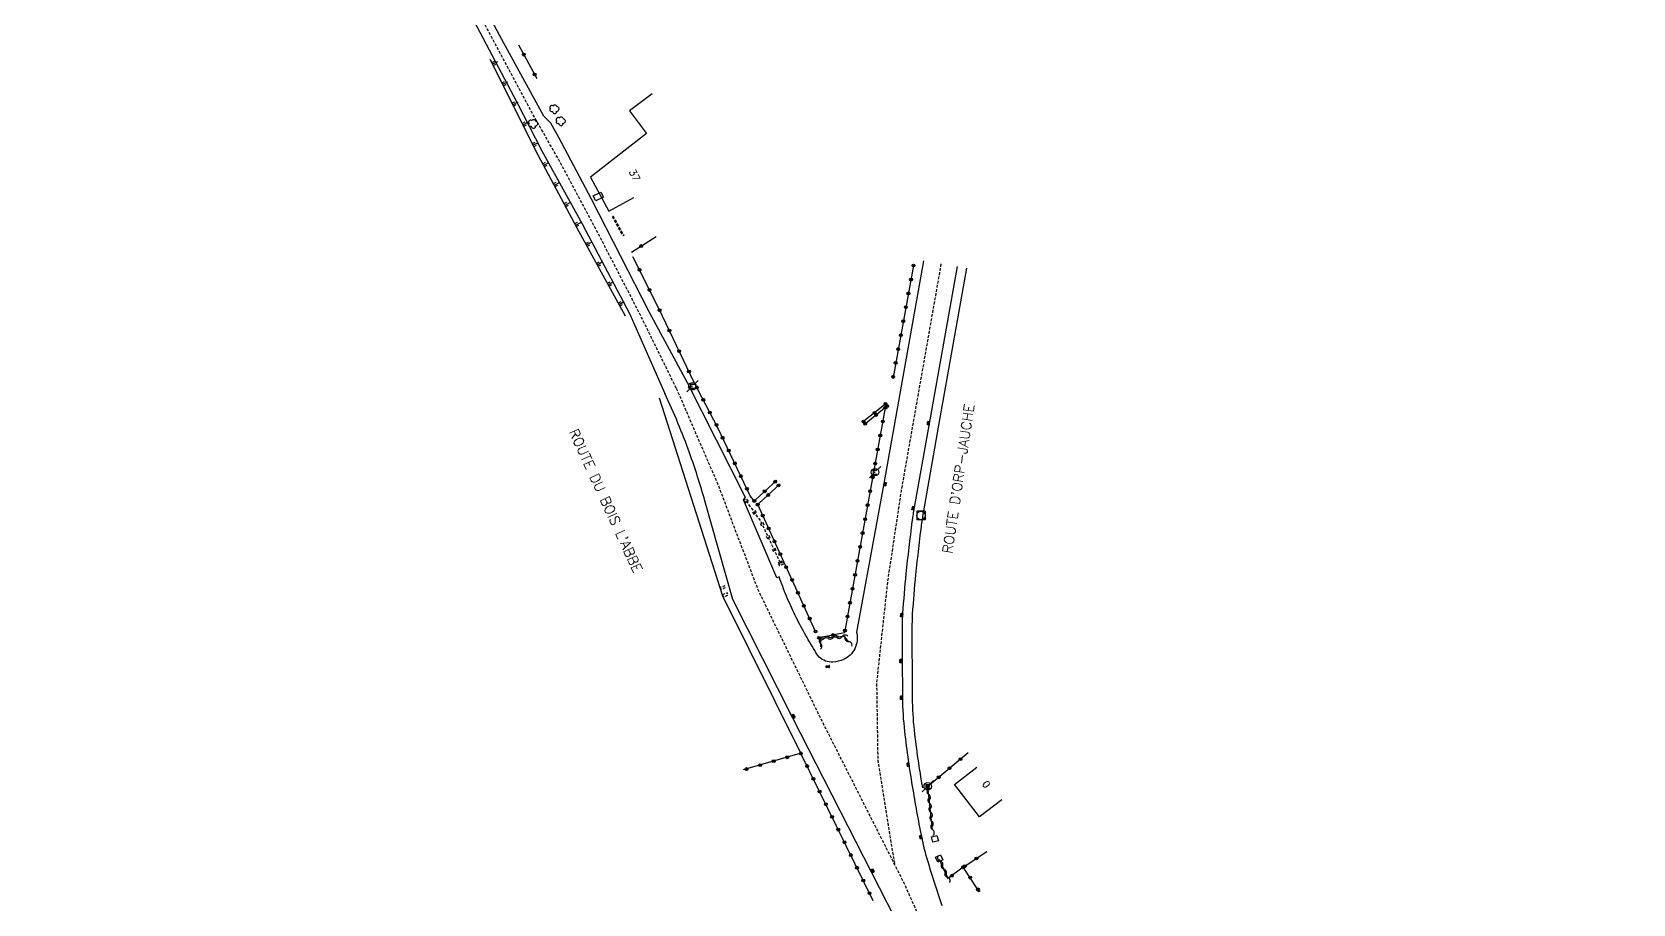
# Model space of a CAD drawing. Header units: millimetres. Extents: x 192015 to 193000, y 147000 to 147681.
# Drawn here: x 192272 to 192554.7, y 147219.5 to 147373.5 of the extents above; entities that cross this region are included whole.
import ezdxf
from ezdxf.enums import TextEntityAlignment as Align

# ---------------------------------------------------------------- set-up
doc = ezdxf.new("R2010")
doc.units = ezdxf.units.MM
doc.linetypes.add('DASHED', pattern=[0.75, 0.5, -0.25])
doc.layers.get('0').update_dxf_attribs({"linetype": 'CONTINUOUS'})
for name, color, linetype in [('W0001', 6, 'DASHED'), ('W0008', 7, 'CONTINUOUS'), ('W0100', 7, 'CONTINUOUS'), ('W0112', 1, 'DASHED'), ('W0211', 2, 'CONTINUOUS'), ('W0220', 5, 'DASHED'), ('W0300', 7, 'CONTINUOUS'), ('W0310', 3, 'CONTINUOUS'), ('W0322', 7, 'CONTINUOUS'), ('W0330', 7, 'CONTINUOUS'), ('W0400', 7, 'CONTINUOUS'), ('W0420', 7, 'CONTINUOUS'), ('W0471', 7, 'CONTINUOUS'), ('W0989', 7, 'CONTINUOUS'), ('W0991', 7, 'CONTINUOUS'), ('W1471', 7, 'CONTINUOUS')]:
    doc.layers.add(name, color=color, linetype=linetype)
doc.styles.get("Standard").update_dxf_attribs({"font": 'romans.shx', "width": 0.85})

# ---------------------------------------------------------------- blocks, each defined once
blk = doc.blocks.new('t322o')
at = {"color": 0, "linetype": 'Continuous'}
for radius in [0.25, 0.15]:
    blk.add_circle((0, 0), radius, dxfattribs=at)
blk = doc.blocks.new('t310o')
at = {"color": 0, "linetype": 'Continuous'}
for centre, start, end in [((-0.5, 0.38), 216.8699, 323.1304), ((0.5, -0.37), 36.8699, 143.1303)]:
    blk.add_arc(centre, 0.625, start, end, dxfattribs=at)
blk = doc.blocks.new('t220o')
at = {"color": 0, "linetype": 'Continuous'}
for p, q in [((-0.25, 0.25), (0.25, 0.25)), ((-0.25, -0.25), (0.25, -0.25))]:
    blk.add_line(p, q, dxfattribs=at)
blk = doc.blocks.new('T400')
for p, q in [((-0.15, 0.3), (0.15, 0.3)), ((-0.15, -0.25), (-0.15, 0.3)), ((-0.15, 0.15), (0.15, 0.15)), ((-0.15, 0), (0.15, 0)), ((0.15, 0.3), (0.15, -0.25)), ((-0.15, -0.15), (0.15, -0.15)), ((-0.15, -0.25), (-0.15, -0.3)), ((-0.15, -0.3), (0.15, -0.3)), ((0.15, -0.3), (0.15, -0.25))]:
    blk.add_line(p, q)
blk = doc.blocks.new('T471')
for p, q in [((-0.333334, 0.333334), (-0.333334, -0.333334)), ((-0.333334, 0.333334), (0.333334, 0.333334)), ((-0.333334, 0), (0, 0)), ((0.500001, 0.500001), (1.000002, 1.000002)), ((-0.500001, -0.500001), (-1.000002, -1.000002)), ((-0.333334, -0.333334), (0.333334, -0.333334))]:
    blk.add_line(p, q)
blk.add_ellipse((0, 0), major_axis=(0.471405, 0.471405), ratio=1, start_param=5.4977871438, end_param=11.780972451)
blk = doc.blocks.new('T420')
for p, q in [((0.75, 0.75), (-0.75, 0.75)), ((-0.75, 0.75), (-0.75, -0.75)), ((0.75, 0.75), (0.75, -0.75)), ((0.75, -0.75), (-0.75, -0.75))]:
    blk.add_line(p, q)
blk.add_ellipse((0, 0), major_axis=(-0.53, 0.53), ratio=1, start_param=3.926991, end_param=10.210176)
blk = doc.blocks.new('t112o')
at = {"color": 0, "linetype": 'Continuous'}
for p, q in [((-0.5, 0.5), (0.5, 0.5)), ((-0.5, -0.5), (-0.5, 0.5)), ((0.5, 0.5), (0.5, -0.5)), ((0.5, -0.5), (-0.5, -0.5))]:
    blk.add_line(p, q, dxfattribs=at)
blk = doc.blocks.new('T1471')
at = {"color": 0, "linetype": 'Continuous', "flags": 128}
blk.add_lwpolyline([(-0.75, -0.5), (-0.75, 0.5), (0.75, 0.5), (0.75, -0.5), (-0.75, -0.5)], dxfattribs=at)
blk = doc.blocks.new('T300')
for p, q in [((-0.8, 0.51), (-0.86, 0.34)), ((-0.86, 0.34), (-0.86, 0.17)), ((-0.86, 0.17), (-0.74, 0.06)), ((-0.69, 0.63), (-0.8, 0.51)), ((-0.8, -0.06), (-0.74, 0.06)), ((-0.74, 0.06), (-0.69, 0.11)), ((-0.57, 0.69), (-0.69, 0.63)), ((-0.46, 0.69), (-0.57, 0.69)), ((-0.29, 0.63), (-0.46, 0.69)), ((-0.29, 0.63), (-0.17, 0.74)), ((-0.23, 0.57), (-0.29, 0.63)), ((-0.17, 0.74), (-0.06, 0.8)), ((-0.06, 0.8), (0.06, 0.8)), ((0.06, 0.8), (0.23, 0.74)), ((0.23, 0.74), (0.34, 0.63)), ((0.34, 0.63), (0.4, 0.51)), ((0.46, 0.46), (0.34, 0.46)), ((0.4, 0.51), (0.4, 0.46)), ((0.57, 0.4), (0.46, 0.46)), ((0.57, 0.4), (0.69, 0.29)), ((0.69, 0.29), (0.74, 0.17)), ((0.74, 0.06), (0.69, -0.17)), ((0.74, 0.17), (0.74, 0.06)), ((-0.8, -0.17), (-0.8, -0.06)), ((-0.8, -0.23), (-0.8, -0.17)), ((-0.74, -0.34), (-0.8, -0.23)), ((-0.69, -0.4), (-0.74, -0.34)), ((-0.51, -0.46), (-0.69, -0.4)), ((-0.4, -0.46), (-0.51, -0.46)), ((-0.4, -0.46), (-0.34, -0.46)), ((-0.34, -0.46), (-0.34, -0.4)), ((-0.34, -0.51), (-0.34, -0.46)), ((-0.29, -0.63), (-0.34, -0.51)), ((-0.17, -0.74), (-0.29, -0.63)), ((-0.06, -0.8), (-0.17, -0.74)), ((0.06, -0.8), (-0.06, -0.8)), ((0.17, -0.74), (0.06, -0.8)), ((0.23, -0.69), (0.17, -0.74)), ((0.29, -0.46), (0.23, -0.46)), ((0.29, -0.63), (0.23, -0.69)), ((0.46, -0.4), (0.29, -0.46)), ((0.34, -0.51), (0.29, -0.63)), ((0.34, -0.51), (0.34, -0.46)), ((0.57, -0.34), (0.46, -0.4)), ((0.63, -0.29), (0.57, -0.34)), ((0.69, -0.17), (0.63, -0.29))]:
    blk.add_line(p, q)
blk = doc.blocks.new('t211o')
at = {"color": 0, "linetype": 'Continuous'}
for p, q in [((-0.29, 0.5), (-0.29, 0)), ((0, 1), (0, 0)), ((0.29, 0.5), (0.29, 0))]:
    blk.add_line(p, q, dxfattribs=at)

msp = doc.modelspace()

# ---------------------------------------------------------------- linework, layer by layer
at = {"layer": 'W0001', "flags": 128}
for points in [[(192385.75, 147310.62), (192379.42, 147323.53), (192372.62, 147336.67), (192365.2, 147350.58), (192360.63, 147358.64), (192349.97, 147378.58), (192347.29, 147383.62), (192345.25, 147387.37), (192342.63, 147391.78), (192340, 147395.86), (192337.22, 147399.93), (192333.74, 147404.62), (192330.65, 147408.46), (192325.52, 147414.27), (192320.93, 147419.21), (192316, 147424.29), (192310.54, 147429.57), (192305, 147434.62), (192298.93, 147439.91), (192282.73, 147453.14), (192271.4, 147462.19), (192259.78, 147471.39), (192247.04, 147481.56), (192243.06, 147484.93), (192239.2, 147488.37), (192234.86, 147492.48), (192231.09, 147496.27), (192226.99, 147500.59), (192220.76, 147507.61), (192213.97, 147515.73), (192198.67, 147534.12), (192184.92, 147550.94), (192172.89, 147566.9), (192166.52, 147575.94), (192161.47, 147583.48), (192155.61, 147592.71), (192149.1, 147603.53), (192145.57, 147609.67), (192142.18, 147615.84), (192139.79, 147620.29), (192136.25, 147626.95), (192133.39, 147632.44), (192129.84, 147639.4), (192126.61, 147645.9), (192122.98, 147653.35), (192120.6, 147658.29), (192118.17, 147663.4), (192116.58, 147666.82)], [(192432.49, 147332.57), (192425.44, 147292.42), (192423.06, 147276.57), (192421.12, 147258.69), (192421.33, 147244.87), (192424.29, 147226.51)], [(192385.75, 147310.62), (192393.09, 147293.63), (192400.15, 147275.06), (192411.09, 147252.59), (192425.94, 147223.25), (192434.22, 147204.68), (192454.19, 147165.47), (192491.65, 147091.97), (192498.86, 147077.32), (192502.39, 147073.8), (192508.51, 147070.41), (192515.27, 147069.05), (192527.08, 147070.05), (192554.7, 147072.92)]]:
    msp.add_lwpolyline(points, dxfattribs=at)
at = {"layer": 'W0008', "flags": 128}
for points in [[(192344.54, 147385.89), (192351.07, 147373.52), (192357.61, 147361.15), (192362, 147352.53), (192369.1, 147339.64), (192377.57, 147323.69), (192383.74, 147309.67)], [(192387.75, 147311.58), (192381.01, 147324), (192370.8, 147344.04), (192364.99, 147354.92), (192363.58, 147357.45), (192362.37, 147358.66), (192354.92, 147372.23), (192348.58, 147384.11)]]:
    msp.add_lwpolyline(points, dxfattribs=at)
for points in [[(192429.39, 147333.15), (192422.4, 147293.82), (192417.6, 147267.53, -0.165261), (192417.25, 147264.59, -0.182874), (192415.3, 147262.74, -0.078194), (192413.42, 147262.27, -0.112345), (192412.07, 147262.45, -0.104702), (192411, 147263.14, -0.095983), (192410.21, 147264.29, -0.013686), (192408.4, 147267.35, -0.013686), (192406.75, 147270.51, -0.014235), (192405.23, 147273.88, -0.014235), (192403.9, 147277.34), (192403.48, 147277.16), (192397.59, 147290.93), (192397.96, 147291.34), (192387.75, 147311.58)], [(192432.68, 147219.21, -0.002796), (192430.38, 147226.41, -0.024079), (192429.22, 147230.88, -0.012335), (192427.58, 147239.73, -0.014918), (192426.11, 147250.02, -0.026184), (192425.75, 147255.93, -0.002383), (192425.71, 147268.94, -0.016278), (192425.77, 147270.85, -0.008692), (192426.36, 147277.86, -0.006581), (192427.43, 147287.1, -0.007321), (192427.53, 147287.79, -0.004538), (192427.71, 147288.89), (192430.57, 147305.05), (192435.39, 147332.11)], [(192445.87, 147069.69), (192476.94, 147073.76, 0.068168), (192481.43, 147075.02, 0.092735), (192484.28, 147076.94, 0.0436), (192487.06, 147080.22, 0.050251), (192488.9, 147083.46, 0.075166), (192489.58, 147085.96, 0.054247), (192489.61, 147089.55), (192476.63, 147114.87), (192462.07, 147143.39), (192447.9, 147171.19), (192437.91, 147190.61), (192420.29, 147225.02), (192406.29, 147252.48), (192395.71, 147273.31), (192390.8, 147290.76, 0.00905), (192389.52, 147295, 0.00905), (192388.09, 147299.2, 0.011575), (192386.04, 147304.48, 0.011575), (192383.74, 147309.67)]]:
    msp.add_lwpolyline(points, format="xyb", dxfattribs=at)
at = {"layer": 'W0100', "flags": 128}
for points in [[(192381.5, 147362.61), (192377.49, 147359.62), (192380.49, 147355.6), (192370.62, 147347.87), (192373.84, 147341.92), (192378.24, 147344.3)], [(192443.25, 147237.96), (192439.29, 147234.91), (192435.51, 147239.83), (192434.9, 147240.62), (192438.85, 147243.68)]]:
    msp.add_lwpolyline(points, dxfattribs=at)
at = {"layer": 'W0112', "flags": 128}
for points in [[(192374.56, 147341.07), (192376.49, 147337.61), (192376.34, 147337.52), (192374.41, 147340.98)], [(192403.81, 147279.67), (192403.94, 147279.31), (192404.84, 147279.62), (192404.71, 147279.98)], [(192393.48, 147275.4), (192393.58, 147275.11), (192394.43, 147275.41), (192394.33, 147275.71)], [(192393.93, 147274.13), (192394.11, 147273.74), (192394.92, 147274.11), (192394.74, 147274.5)], [(192439.4, 147221.88), (192439.11, 147221.68), (192438.89, 147222), (192439.19, 147222.2)]]:
    msp.add_lwpolyline(points, close=True, dxfattribs=at)
at = {"layer": 'W0211', "flags": 128}
msp.add_lwpolyline([(192352.81, 147368.72), (192361.3, 147351.85), (192368.18, 147338.94), (192376.73, 147323.39)], dxfattribs=at)
at = {"layer": 'W0220', "flags": 128}
msp.add_lwpolyline([(192404.14, 147279.79), (192400.67, 147287.15), (192397.81, 147291.17)], dxfattribs=at)
at = {"layer": 'W0310', "flags": 128}
for points in [[(192416.15, 147265.88), (192415.43, 147266.79), (192411.21, 147266.43), (192411.2, 147264.97)], [(192431, 147232.65), (192430.17, 147240.32)], [(192433.63, 147224.26), (192432.24, 147227.4)]]:
    msp.add_lwpolyline(points, dxfattribs=at)
at = {"layer": 'W0322', "flags": 128}
for points in [[(192357.86, 147371.29), (192361.1, 147365.35)], [(192377.85, 147334.68), (192382.17, 147337.39)], [(192388.85, 147311.77), (192382.7, 147324.61), (192378.1, 147333.84)], [(192427.65, 147332.29), (192424.02, 147312.54)], [(192399.51, 147290.72), (192398.81, 147291.64), (192393.11, 147303.6), (192388.85, 147311.77)], [(192422.66, 147307.19), (192415.46, 147267.43), (192410.91, 147266.54)], [(192422.7, 147307.85), (192422.49, 147307.69), (192418.59, 147304.56)], [(192423, 147307.47), (192422.8, 147307.31), (192418.9, 147304.18)], [(192399.52, 147290.73), (192399.81, 147290.99), (192403.48, 147294.38)], [(192410.34, 147267.66), (192400.13, 147290.07), (192400.41, 147290.33), (192404.09, 147293.72)], [(192420.54, 147220.09), (192407.75, 147246.14), (192407.18, 147245.97), (192397.57, 147243.21)], [(192430.17, 147240.32), (192437.31, 147246.28)], [(192439.03, 147222.12), (192436.42, 147226.02), (192440.58, 147228.8)], [(192436.42, 147226.02), (192433.63, 147223.96)]]:
    msp.add_lwpolyline(points, dxfattribs=at)
at = {"layer": 'W0330', "flags": 128}
msp.add_lwpolyline([(192429.27, 147240.03, -0.014918), (192427.81, 147250.21, -0.026184), (192427.47, 147255.95, -0.002383), (192427.43, 147268.94, -0.016278), (192427.49, 147270.73, -0.008692), (192428.07, 147277.69, -0.006581), (192429.13, 147286.89, -0.007321), (192429.22, 147287.52, -0.004538), (192429.4, 147288.59), (192432.26, 147304.75), (192437.08, 147331.81)], format="xyb", dxfattribs=at)
msp.add_lwpolyline([(192382.72, 147308.95), (192393.89, 147273.95), (192407.75, 147246.14)], dxfattribs=at)

# ---------------------------------------------------------------- block references
at = {"layer": 'W0112'}
for p, rotation in [((192431.42, 147231.04), 104.3493286168838), ((192432.16, 147227.58), 294.9468551844814)]:
    msp.add_blockref('t112o', p, dxfattribs=dict(at, rotation=rotation))
at = {"layer": 'W0211'}
for p, rotation in [((192353.26, 147367.83), 296.7039992500943), ((192355.06, 147364.25), 296.7039992500943), ((192356.86, 147360.68), 296.7039992500943), ((192358.66, 147357.11), 296.7039992500943), ((192360.45, 147353.53), 296.7039992500943), ((192362.29, 147349.98), 298.0296182027218), ((192364.17, 147346.45), 298.0296182027218), ((192366.05, 147342.92), 298.0296182027218), ((192367.93, 147339.39), 298.0296182027218), ((192369.86, 147335.88), 298.8272801188146), ((192371.78, 147332.38), 298.8272801188146), ((192373.71, 147328.87), 298.8272801188146), ((192375.64, 147325.37), 298.8272801188146)]:
    msp.add_blockref('t211o', p, dxfattribs=dict(at, rotation=rotation))
at = {"layer": 'W0220'}
for p, rotation in [((192398.14, 147290.7), 125.4810674256404), ((192399.59, 147288.67), 125.4810674256404), ((192400.95, 147286.57), 115.2071061348517), ((192402.01, 147284.31), 115.2071061348517), ((192403.08, 147282.05), 115.2071061348517), ((192404.14, 147279.79), 115.2071061348517)]:
    msp.add_blockref('t220o', p, dxfattribs=dict(at, rotation=rotation))
at = {"layer": 'W0300'}
for p in [(192364.27, 147359.89), (192360.51, 147357.3), (192365.39, 147357.75)]:
    msp.add_blockref('T300', p, dxfattribs=at)
at = {"layer": 'W0310'}
for p, rotation in [((192411.9, 147266.49), 184.8323029760447), ((192411.2, 147265.56), 269.7148718019555), ((192413.46, 147266.62), 184.8323029760447), ((192415.02, 147266.75), 184.8323029760447), ((192416.15, 147265.88), 128.3339545627592), ((192430.33, 147238.88), 96.16991628833225), ((192430.5, 147237.32), 96.16991628833225), ((192430.67, 147235.76), 96.16991628833225), ((192430.83, 147234.2), 96.16991628833225), ((192431, 147232.65), 96.16991628833225), ((192432.37, 147227.12), 113.7765105255508), ((192433, 147225.69), 113.7765105255508), ((192433.63, 147224.26), 113.7765105255508)]:
    msp.add_blockref('t310o', p, dxfattribs=dict(at, rotation=rotation))
at = {"layer": 'W0322'}
for p, rotation in [((192358.82, 147369.54), 298.5388675146688), ((192360.73, 147366.02), 298.5388675146688), ((192379.54, 147335.74), 32.08927325586605), ((192379.24, 147331.56), 116.4967302267752), ((192427.65, 147332.29), 259.6012775746075), ((192381.02, 147327.98), 116.4967302267752), ((192427.2, 147329.83), 259.6012775746075), ((192426.29, 147324.92), 259.6012775746075), ((192426.74, 147327.37), 259.6012775746075), ((192382.8, 147324.4), 115.5769009101786), ((192425.84, 147322.46), 259.6012775746075), ((192384.53, 147320.79), 115.5769009101786), ((192425.39, 147320), 259.6012775746075), ((192386.26, 147317.18), 115.5769009101786), ((192424.94, 147317.54), 259.6012775746075), ((192387.98, 147313.57), 115.5769009101786), ((192424.49, 147315.08), 259.6012775746075), ((192389.37, 147310.77), 117.5638549238986), ((192424.04, 147312.62), 259.6012775746075), ((192390.52, 147308.56), 117.5638549238986), ((192422.7, 147307.85), 218.7467599563136), ((192391.68, 147306.34), 117.5638549238986), ((192420.75, 147306.29), 218.746759956934), ((192421.05, 147305.91), 218.746759956934), ((192422.66, 147307.19), 259.7420111137073), ((192423, 147307.47), 218.7467599563136), ((192392.84, 147304.13), 117.5638549238986), ((192418.8, 147304.72), 218.746759956934), ((192419.1, 147304.34), 218.746759956934), ((192421.77, 147302.27), 259.7420111137073), ((192422.21, 147304.73), 259.7420111137073), ((192393.93, 147301.88), 115.4734273393278), ((192395.01, 147299.62), 115.4734273393278), ((192421.32, 147299.81), 259.7420111137073), ((192396.08, 147297.36), 115.4734273393278), ((192420.88, 147297.35), 259.7420111137073), ((192397.16, 147295.11), 115.4734273393278), ((192403.2, 147294.12), 42.69548361612528), ((192420.43, 147294.89), 259.7420111137073), ((192398.23, 147292.85), 115.4734273393278), ((192401.36, 147292.42), 42.69548361612528), ((192401.97, 147291.76), 42.69548361589914), ((192403.81, 147293.46), 42.69548361589914), ((192419.99, 147292.43), 259.7420111137073), ((192399.51, 147290.72), 127.3874447081254), ((192399.52, 147290.73), 42.69548361463887), ((192400.13, 147290.07), 42.69548361439304), ((192401.01, 147288.13), 114.4972853618795), ((192419.54, 147289.97), 259.7420111137073), ((192402.05, 147285.86), 114.4972853618795), ((192419.1, 147287.51), 259.7420111137073), ((192403.09, 147283.58), 114.4972853618795), ((192418.21, 147282.59), 259.7420111137073), ((192418.65, 147285.05), 259.7420111137073), ((192404.12, 147281.31), 114.4972853618795), ((192417.76, 147280.13), 259.7420111137073), ((192405.16, 147279.03), 114.4972853618795), ((192406.2, 147276.76), 114.4972853618795), ((192417.32, 147277.67), 259.7420111137073), ((192407.23, 147274.48), 114.4972853618795), ((192416.87, 147275.21), 259.7420111137073), ((192408.27, 147272.21), 114.4972853618795), ((192416.42, 147272.75), 259.7420111137073), ((192409.31, 147269.93), 114.4972853618795), ((192415.98, 147270.29), 259.7420111137073), ((192410.34, 147267.66), 114.4972853618795), ((192410.96, 147266.55), 191.0094734952675), ((192413.41, 147267.03), 191.0094734952675), ((192415.53, 147267.83), 259.7420111137073), ((192407.75, 147246.14), 196.0589150953135), ((192398.14, 147243.37), 196.0589150973447), ((192400.55, 147244.06), 196.0589150973447), ((192402.95, 147244.76), 196.0589150973447), ((192405.35, 147245.45), 196.0589150973447), ((192408.85, 147243.9), 296.1390890491095), ((192434.01, 147243.53), 39.8406596040145), ((192435.93, 147245.13), 39.8406596040145), ((192409.96, 147241.65), 296.1390890491095), ((192430.17, 147240.32), 39.8406596040145), ((192432.09, 147241.92), 39.8406596040145), ((192411.06, 147239.41), 296.1390890491095), ((192412.16, 147237.16), 296.1390890491095), ((192413.26, 147234.92), 296.1390890491095), ((192414.36, 147232.67), 296.1390890491095), ((192415.46, 147230.43), 296.1390890491095), ((192416.56, 147228.18), 296.1390890491095), ((192417.67, 147225.94), 296.1390890491095), ((192436.42, 147226.02), 216.4314283861104), ((192436.68, 147226.19), 33.80560397893618), ((192438.75, 147227.58), 33.80560397893618), ((192418.77, 147223.7), 296.1390890491095), ((192434.41, 147224.54), 216.4314283861104), ((192437.64, 147224.2), 123.8056039790876), ((192419.87, 147221.45), 296.1390890491095), ((192439.03, 147222.12), 123.8056039790876)]:
    msp.add_blockref('t322o', p, dxfattribs=dict(at, rotation=rotation))
at = {"layer": 'W0400'}
for p, rotation in [((192430.26, 147304.42), 175.0569089579715), ((192422.63, 147293.71), 350.7433230262545), ((192427.54, 147289.43), 169.7037943035047), ((192425.55, 147270.54), 173.3452006540699), ((192412.5, 147261.47), 91.81327691364258), ((192425.36, 147262.42), 178.6840510221775), ((192425.5, 147255.93), 181.1924306012586), ((192406.44, 147252.7), 33.230599613404), ((192426.71, 147244.13), 186.4063115065956), ((192428.92, 147231.32), 195.1724241616915), ((192420.42, 147225.42), 30.32914048132702)]:
    msp.add_blockref('T400', p, dxfattribs=dict(at, rotation=rotation))
at = {"layer": 'W0420'}
msp.add_blockref('T420', (192428.95, 147288.14), dxfattribs=at)
at = {"layer": 'W0471'}
for p in [(192388.61, 147310.98), (192420.85, 147295.8), (192430.17, 147240.32)]:
    msp.add_blockref('T471', p, dxfattribs=at)
at = {"layer": 'W1471', "rotation": 207.0045944235319}
msp.add_blockref('T1471', (192371.98, 147344.48), dxfattribs=at)

# ---------------------------------------------------------------- texts
at = {"layer": 'W0989'}
for s, rotation, p in [("ROUTE D'ORP-JAUCHE", 81.4974, (192435.56, 147294.64)), ("ROUTE DU BOIS L'ABBE", 294.6316, (192373.29, 147290.77))]:
    msp.add_text(s, height=1.75, rotation=rotation, dxfattribs=at).set_placement(p, align=Align.MIDDLE)
at = {"layer": 'W0991'}
for s, rotation, p in [('37', 298.4355, (192378.38, 147348.23)), ('0', 307.6061, (192440.5, 147240.68))]:
    msp.add_text(s, height=1.25, rotation=rotation, dxfattribs=at).set_placement(p, align=Align.MIDDLE)

doc.saveas('drawing.dxf')
